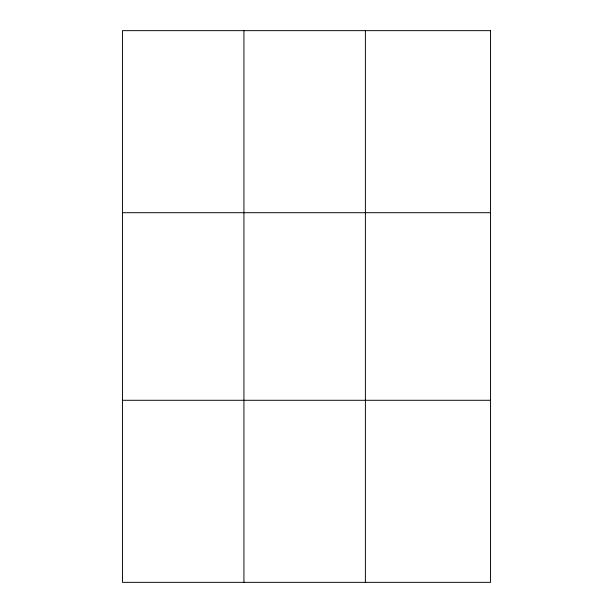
<?xml version="1.0" encoding="UTF-8"?>
<svg xmlns="http://www.w3.org/2000/svg" width="613" height="613" viewBox="0 0 613 613"><rect width="100%" height="100%" fill="white"/><g stroke="black" fill="none" stroke-linecap="round" stroke-linejoin="round"><path stroke-width="0.92" d="M243.928 30.65L243.928 582.35M365.394 30.65L365.394 582.35M122.454 212.711L490.546 212.711M122.454 400.289L490.546 400.289M490.546 30.65L490.546 582.35L122.454 582.35L122.454 30.65L490.546 30.65"/></g></svg>
